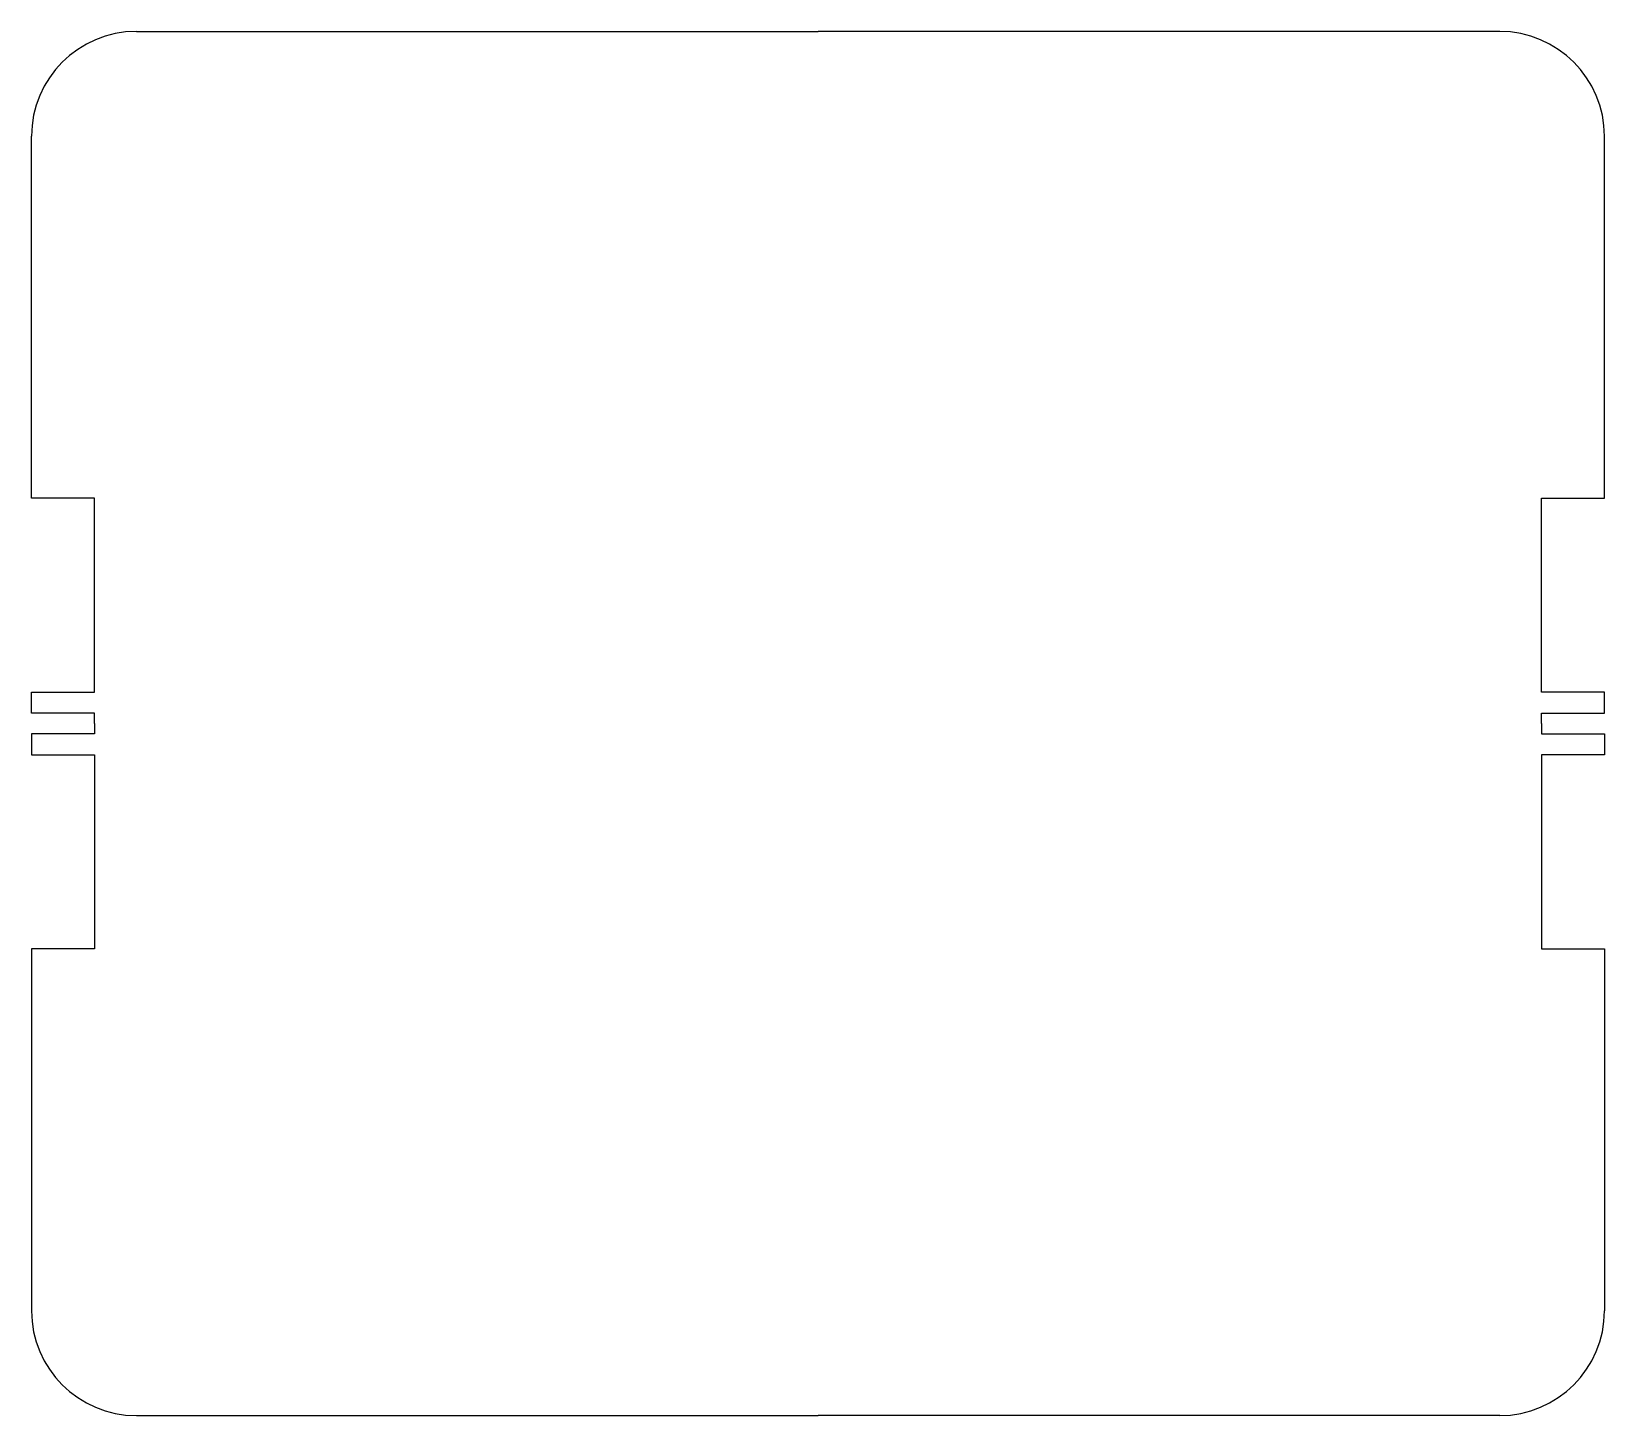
# Model space of a CAD drawing. Header units: millimetres. Extents: x -37.5 to 37.5, y -33 to 33.
import ezdxf

# ---------------------------------------------------------------- set-up
doc = ezdxf.new("R2010")
doc.units = ezdxf.units.MM
doc.layers.get('0').update_dxf_attribs({"linetype": 'CONTINUOUS'})

msp = doc.modelspace()

# ---------------------------------------------------------------- linework, layer by layer
for p, q in [((-32.5, 33), (0, 33)), ((32.5, 33), (0, 33)), ((-37.5, 10.75), (-37.5, 28)), ((37.5, 10.75), (37.5, 28)), ((-34.5, 10.75), (-37.5, 10.75)), ((-34.5, 1.5), (-34.5, 10.75)), ((34.5, 1.5), (34.5, 10.75)), ((34.5, 10.75), (37.5, 10.75)), ((-37.5, 0.5), (-37.5, 1.5)), ((-37.5, 1.5), (-34.5, 1.5)), ((37.5, 1.5), (34.5, 1.5)), ((37.5, 0.5), (37.5, 1.5)), ((-34.5, 0.5), (-37.5, 0.5)), ((-34.5, 0), (-34.5, 0.5)), ((-34.5, 0), (-34.5, -0.5)), ((34.5, 0.5), (37.5, 0.5)), ((34.5, 0), (34.5, 0.5)), ((34.5, 0), (34.5, -0.5)), ((-34.5, -0.5), (-37.5, -0.5)), ((-37.5, -0.5), (-37.5, -1.5)), ((34.5, -0.5), (37.5, -0.5)), ((37.5, -0.5), (37.5, -1.5)), ((-37.5, -1.5), (-34.5, -1.5)), ((-34.5, -1.5), (-34.5, -10.75)), ((37.5, -1.5), (34.5, -1.5)), ((34.5, -1.5), (34.5, -10.75)), ((-34.5, -10.75), (-37.5, -10.75)), ((-37.5, -10.75), (-37.5, -28)), ((34.5, -10.75), (37.5, -10.75)), ((37.5, -10.75), (37.5, -28)), ((-32.5, -33), (0, -33)), ((32.5, -33), (0, -33))]:
    msp.add_line(p, q)
for centre, start, end in [((-32.5, 28), 90, 180), ((32.5, 28), 0, 90), ((-32.5, -28), 180, 270), ((32.5, -28), -90, 0)]:
    msp.add_arc(centre, 5, start, end)

doc.saveas('drawing.dxf')
